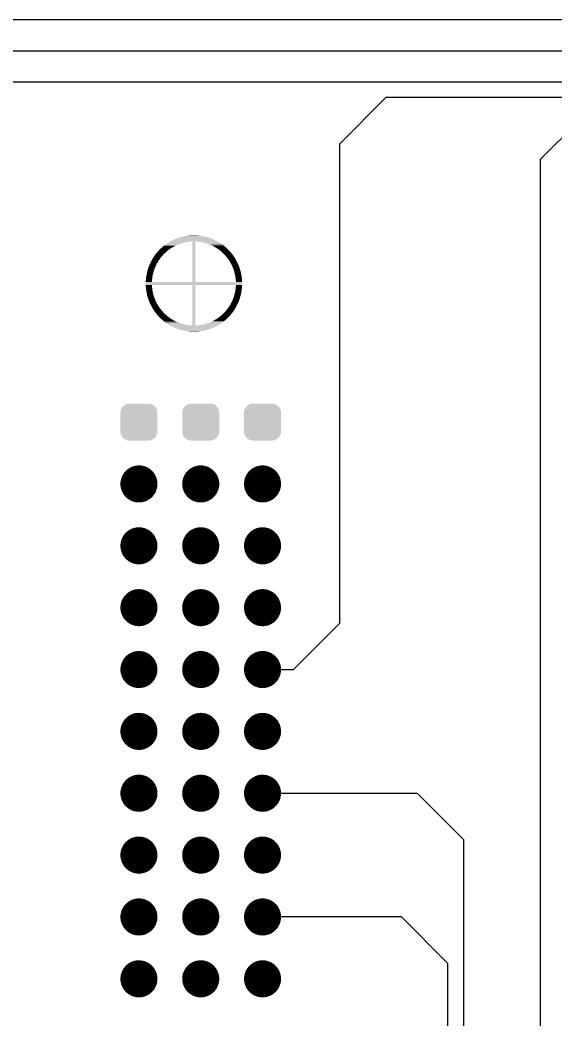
# Model space of a CAD drawing. Extents: x 295 to 953, y 10 to 290.
# Drawn here: x 554.89 to 576.88, y 175.36 to 216.38 of the extents above; entities that cross this region are included whole.
import ezdxf

# ---------------------------------------------------------------- set-up
doc = ezdxf.new("R2010")
doc.units = 0
doc.header["$LTSCALE"] = 5
doc.header["$MEASUREMENT"] = 0
doc.layers.get('0').update_dxf_attribs({"linetype": 'CONTINUOUS', "lineweight": 25})
doc.layers.add('DV-ABPB-A4_IN2', color=3, linetype='CONTINUOUS')

msp = doc.modelspace()

# ---------------------------------------------------------------- linework, layer by layer
at = {"color": 7, "const_width": 0.762}
for points in [[(559.399, 197.333, 1), (560.161, 197.333, 1)], [(561.939, 197.333, 1), (562.701, 197.333, 1)], [(564.479, 197.333, 1), (565.241, 197.333, 1)], [(559.399, 194.793, 1), (560.161, 194.793, 1)], [(561.939, 194.793, 1), (562.701, 194.793, 1)], [(564.479, 194.793, 1), (565.241, 194.793, 1)], [(559.399, 192.253, 1), (560.161, 192.253, 1)], [(561.939, 192.253, 1), (562.701, 192.253, 1)], [(564.479, 192.253, 1), (565.241, 192.253, 1)], [(559.399, 189.713, 1), (560.161, 189.713, 1)], [(561.939, 189.713, 1), (562.701, 189.713, 1)], [(564.479, 189.713, 1), (565.241, 189.713, 1)], [(559.399, 187.173, 1), (560.161, 187.173, 1)], [(561.939, 187.173, 1), (562.701, 187.173, 1)], [(564.479, 187.173, 1), (565.241, 187.173, 1)], [(559.399, 184.633, 1), (560.161, 184.633, 1)], [(561.939, 184.633, 1), (562.701, 184.633, 1)], [(564.479, 184.633, 1), (565.241, 184.633, 1)], [(559.399, 182.093, 1), (560.161, 182.093, 1)], [(561.939, 182.093, 1), (562.701, 182.093, 1)], [(564.479, 182.093, 1), (565.241, 182.093, 1)], [(559.399, 179.553, 1), (560.161, 179.553, 1)], [(561.939, 179.553, 1), (562.701, 179.553, 1)], [(564.479, 179.553, 1), (565.241, 179.553, 1)], [(559.399, 177.013, 1), (560.161, 177.013, 1)], [(561.939, 177.013, 1), (562.701, 177.013, 1)], [(564.479, 177.013, 1), (565.241, 177.013, 1)]]:
    msp.add_lwpolyline(points, format="xyb", close=True, dxfattribs=at)
at = {"color": 7}
for points in [[(560.859, 207.153), (560.878, 207.167), (561.367, 207.153), (561.4, 207.167)], [(560.878, 207.167), (560.907, 207.188), (561.4, 207.167), (561.455, 207.188)], [(560.907, 207.188), (560.91, 207.19), (561.455, 207.188), (561.462, 207.19)], [(560.91, 207.19), (560.935, 207.207), (561.462, 207.19), (561.511, 207.207)], [(560.935, 207.207), (560.961, 207.224), (561.511, 207.207), (561.568, 207.224)], [(560.961, 207.224), (560.963, 207.226), (561.568, 207.224), (561.573, 207.226)], [(560.963, 207.226), (560.985, 207.24), (561.573, 207.226), (561.625, 207.24)], [(560.985, 207.24), (561.006, 207.253), (561.625, 207.24), (561.683, 207.253)], [(561.006, 207.253), (561.017, 207.259), (561.683, 207.253), (561.716, 207.259)], [(561.017, 207.259), (561.025, 207.264), (561.716, 207.259), (561.741, 207.264)], [(561.025, 207.264), (561.041, 207.273), (561.741, 207.264), (561.8, 207.273)], [(561.041, 207.273), (561.053, 207.281), (561.8, 207.273), (561.859, 207.281)], [(561.053, 207.281), (561.062, 207.286), (561.859, 207.281), (561.918, 207.286)], [(561.062, 207.286), (561.068, 207.289), (561.918, 207.286), (561.977, 207.289)], [(561.068, 207.289), (561.072, 207.291), (563.013, 207.289), (563.009, 207.291)], [(561.072, 207.291), (561.122, 207.318), (563.009, 207.291), (562.959, 207.318)], [(561.122, 207.318), (561.127, 207.321), (562.959, 207.318), (562.953, 207.321)], [(561.127, 207.321), (561.179, 207.347), (562.953, 207.321), (562.902, 207.347)], [(561.179, 207.347), (561.184, 207.35), (562.902, 207.347), (562.896, 207.35)], [(561.184, 207.35), (561.237, 207.374), (562.896, 207.35), (562.844, 207.374)], [(561.237, 207.374), (561.242, 207.376), (562.844, 207.374), (562.839, 207.376)], [(561.242, 207.376), (561.295, 207.398), (562.839, 207.376), (562.786, 207.398)], [(561.295, 207.398), (561.3, 207.401), (562.786, 207.398), (562.78, 207.401)], [(561.3, 207.401), (561.354, 207.421), (562.78, 207.401), (562.727, 207.421)], [(561.354, 207.421), (561.36, 207.423), (562.727, 207.421), (562.721, 207.423)], [(561.36, 207.423), (561.414, 207.442), (562.721, 207.423), (562.667, 207.442)], [(561.414, 207.442), (561.419, 207.444), (562.667, 207.442), (562.661, 207.444)], [(561.419, 207.444), (561.475, 207.462), (562.661, 207.444), (562.606, 207.462)], [(561.475, 207.462), (561.48, 207.463), (562.606, 207.462), (562.6, 207.463)], [(561.48, 207.463), (561.536, 207.479), (562.6, 207.463), (562.545, 207.479)], [(561.536, 207.479), (561.541, 207.48), (562.545, 207.479), (562.539, 207.48)], [(561.541, 207.48), (561.597, 207.494), (562.539, 207.48), (562.484, 207.494)], [(561.597, 207.494), (561.603, 207.495), (562.484, 207.494), (562.477, 207.495)], [(561.603, 207.495), (561.659, 207.507), (562.477, 207.495), (562.422, 207.507)], [(561.659, 207.507), (561.665, 207.508), (562.422, 207.507), (562.415, 207.508)], [(561.665, 207.508), (561.722, 207.518), (562.415, 207.508), (562.359, 207.518)], [(561.722, 207.518), (561.727, 207.519), (562.359, 207.518), (562.353, 207.519)], [(561.727, 207.519), (561.785, 207.527), (562.353, 207.519), (562.296, 207.527)], [(561.785, 207.527), (561.79, 207.528), (562.296, 207.527), (562.29, 207.528)], [(561.79, 207.528), (561.848, 207.535), (562.29, 207.528), (562.233, 207.535)], [(561.848, 207.535), (561.853, 207.535), (562.233, 207.535), (562.226, 207.535)], [(561.853, 207.535), (561.912, 207.54), (562.226, 207.535), (562.17, 207.54)], [(561.912, 207.54), (561.916, 207.54), (562.17, 207.54), (562.162, 207.54)], [(561.916, 207.54), (561.976, 207.543), (562.162, 207.54), (562.107, 207.543)], [(561.976, 207.543), (561.98, 207.543), (562.107, 207.543), (562.096, 207.543)], [(561.977, 205.626), (561.977, 207.289), (562.104, 205.626), (562.104, 207.289)], [(561.98, 207.543), (562.043, 207.544), (562.096, 207.543), (562.043, 207.544)], [(562.12, 207.288), (562.104, 207.289), (563.014, 207.288), (563.013, 207.289)], [(562.142, 207.287), (562.12, 207.288), (563.016, 207.287), (563.014, 207.288)], [(562.201, 207.283), (562.142, 207.287), (563.024, 207.283), (563.016, 207.287)], [(562.26, 207.276), (562.201, 207.283), (563.035, 207.276), (563.024, 207.283)], [(562.319, 207.267), (562.26, 207.276), (563.05, 207.267), (563.035, 207.276)], [(562.377, 207.257), (562.319, 207.267), (563.068, 207.257), (563.05, 207.267)], [(562.381, 207.256), (562.377, 207.257), (563.069, 207.256), (563.068, 207.257)], [(562.435, 207.244), (562.381, 207.256), (563.088, 207.244), (563.069, 207.256)], [(562.493, 207.23), (562.435, 207.244), (563.111, 207.23), (563.088, 207.244)], [(562.519, 207.222), (562.493, 207.23), (563.123, 207.222), (563.111, 207.23)], [(562.549, 207.213), (562.519, 207.222), (563.136, 207.213), (563.123, 207.222)], [(562.606, 207.195), (562.549, 207.213), (563.163, 207.195), (563.136, 207.213)], [(562.628, 207.187), (562.606, 207.195), (563.175, 207.187), (563.163, 207.195)], [(562.661, 207.175), (562.628, 207.187), (563.192, 207.175), (563.175, 207.187)], [(562.716, 207.152), (562.661, 207.175), (563.223, 207.152), (563.192, 207.175)], [(560.443, 206.734), (560.455, 206.752), (560.771, 206.734), (560.788, 206.752)], [(560.455, 206.752), (560.475, 206.777), (560.788, 206.752), (560.812, 206.777)], [(560.475, 206.777), (560.494, 206.802), (560.812, 206.777), (560.837, 206.802)], [(560.494, 206.802), (560.508, 206.818), (560.837, 206.802), (560.854, 206.818)], [(560.508, 206.818), (560.535, 206.851), (560.854, 206.818), (560.89, 206.851)], [(560.535, 206.851), (560.541, 206.858), (560.89, 206.851), (560.898, 206.858)], [(560.541, 206.858), (560.575, 206.897), (560.898, 206.858), (560.943, 206.897)], [(560.575, 206.897), (560.577, 206.898), (560.943, 206.897), (560.945, 206.898)], [(560.577, 206.898), (560.61, 206.934), (560.945, 206.898), (560.989, 206.934)], [(560.61, 206.934), (560.62, 206.944), (560.989, 206.934), (561.004, 206.944)], [(560.62, 206.944), (560.645, 206.969), (561.004, 206.944), (561.037, 206.969)], [(560.645, 206.969), (560.665, 206.989), (561.037, 206.969), (561.067, 206.989)], [(560.665, 206.989), (560.679, 207.002), (561.067, 206.989), (561.086, 207.002)], [(560.679, 207.002), (560.712, 207.033), (561.086, 207.002), (561.133, 207.033)], [(560.712, 207.033), (560.714, 207.034), (561.133, 207.033), (561.136, 207.034)], [(560.714, 207.034), (560.748, 207.064), (561.136, 207.034), (561.187, 207.064)], [(560.748, 207.064), (560.759, 207.074), (561.187, 207.064), (561.205, 207.074)], [(560.759, 207.074), (560.782, 207.093), (561.205, 207.074), (561.239, 207.093)], [(560.782, 207.093), (560.808, 207.115), (561.239, 207.093), (561.282, 207.115)], [(560.808, 207.115), (560.815, 207.119), (561.282, 207.115), (561.292, 207.119)], [(560.815, 207.119), (560.847, 207.144), (561.292, 207.119), (561.345, 207.144)], [(560.847, 207.144), (560.859, 207.153), (561.345, 207.144), (561.367, 207.153)], [(562.722, 207.15), (562.716, 207.152), (563.227, 207.15), (563.223, 207.152)], [(562.77, 207.128), (562.722, 207.15), (563.254, 207.128), (563.227, 207.15)], [(562.806, 207.111), (562.77, 207.128), (563.277, 207.111), (563.254, 207.128)], [(562.824, 207.102), (562.806, 207.111), (563.287, 207.102), (563.277, 207.111)], [(562.876, 207.074), (562.824, 207.102), (563.321, 207.074), (563.287, 207.102)], [(562.883, 207.07), (562.876, 207.074), (563.326, 207.07), (563.321, 207.074)], [(562.927, 207.045), (562.883, 207.07), (563.355, 207.045), (563.326, 207.07)], [(562.954, 207.028), (562.927, 207.045), (563.373, 207.028), (563.355, 207.045)], [(562.978, 207.014), (562.954, 207.028), (563.389, 207.014), (563.373, 207.028)], [(563.02, 206.985), (562.978, 207.014), (563.42, 206.985), (563.389, 207.014)], [(563.027, 206.981), (563.02, 206.985), (563.424, 206.981), (563.42, 206.985)], [(563.075, 206.946), (563.027, 206.981), (563.459, 206.946), (563.424, 206.981)], [(563.082, 206.94), (563.075, 206.946), (563.465, 206.94), (563.459, 206.946)], [(563.122, 206.91), (563.082, 206.94), (563.493, 206.91), (563.465, 206.94)], [(563.141, 206.894), (563.122, 206.91), (563.508, 206.894), (563.493, 206.91)], [(563.167, 206.872), (563.141, 206.894), (563.527, 206.872), (563.508, 206.894)], [(563.196, 206.846), (563.167, 206.872), (563.55, 206.846), (563.527, 206.872)], [(563.211, 206.832), (563.196, 206.846), (563.561, 206.832), (563.55, 206.846)], [(563.248, 206.797), (563.211, 206.832), (563.59, 206.797), (563.561, 206.832)], [(563.254, 206.791), (563.248, 206.797), (563.594, 206.791), (563.59, 206.797)], [(563.296, 206.749), (563.254, 206.791), (563.627, 206.749), (563.594, 206.791)], [(563.298, 206.747), (563.296, 206.749), (563.629, 206.747), (563.627, 206.749)], [(563.336, 206.705), (563.298, 206.747), (563.659, 206.705), (563.629, 206.747)], [(560.206, 206.311), (560.221, 206.346), (560.484, 206.311), (560.501, 206.346)], [(560.221, 206.346), (560.231, 206.37), (560.501, 206.346), (560.513, 206.37)], [(560.231, 206.37), (560.244, 206.399), (560.513, 206.37), (560.529, 206.399)], [(560.244, 206.399), (560.258, 206.427), (560.529, 206.399), (560.545, 206.427)], [(560.258, 206.427), (560.269, 206.45), (560.545, 206.427), (560.558, 206.45)], [(560.269, 206.45), (560.286, 206.484), (560.558, 206.45), (560.579, 206.484)], [(560.286, 206.484), (560.295, 206.5), (560.579, 206.484), (560.59, 206.5)], [(560.295, 206.5), (560.317, 206.54), (560.59, 206.5), (560.616, 206.54)], [(560.317, 206.54), (560.322, 206.549), (560.616, 206.54), (560.623, 206.549)], [(560.322, 206.549), (560.349, 206.594), (560.623, 206.549), (560.655, 206.594)], [(560.349, 206.594), (560.351, 206.597), (560.655, 206.594), (560.657, 206.597)], [(560.351, 206.597), (560.38, 206.644), (560.657, 206.597), (560.694, 206.644)], [(560.38, 206.644), (560.383, 206.648), (560.694, 206.644), (560.696, 206.648)], [(560.383, 206.648), (560.411, 206.69), (560.696, 206.648), (560.731, 206.69)], [(560.411, 206.69), (560.418, 206.7), (560.731, 206.69), (560.741, 206.7)], [(560.418, 206.7), (560.443, 206.734), (560.741, 206.7), (560.771, 206.734)], [(563.344, 206.695), (563.336, 206.705), (563.666, 206.695), (563.659, 206.705)], [(563.374, 206.66), (563.344, 206.695), (563.69, 206.66), (563.666, 206.695)], [(563.388, 206.643), (563.374, 206.66), (563.701, 206.643), (563.69, 206.66)], [(563.411, 206.614), (563.388, 206.643), (563.719, 206.614), (563.701, 206.643)], [(563.429, 206.589), (563.411, 206.614), (563.735, 206.589), (563.719, 206.614)], [(563.446, 206.566), (563.429, 206.589), (563.748, 206.566), (563.735, 206.589)], [(563.468, 206.534), (563.446, 206.566), (563.767, 206.534), (563.748, 206.566)], [(563.48, 206.517), (563.468, 206.534), (563.776, 206.517), (563.767, 206.534)], [(563.505, 206.478), (563.48, 206.517), (563.797, 206.478), (563.776, 206.517)], [(563.512, 206.468), (563.505, 206.478), (563.803, 206.468), (563.797, 206.478)], [(563.539, 206.422), (563.512, 206.468), (563.826, 206.422), (563.803, 206.468)], [(563.542, 206.417), (563.539, 206.422), (563.828, 206.417), (563.826, 206.422)], [(563.57, 206.365), (563.542, 206.417), (563.852, 206.365), (563.828, 206.417)], [(563.57, 206.364), (563.57, 206.365), (563.852, 206.364), (563.852, 206.365)], [(563.597, 206.312), (563.57, 206.364), (563.874, 206.312), (563.852, 206.364)], [(560.088, 205.9), (560.097, 205.947), (560.346, 205.9), (560.357, 205.947)], [(560.097, 205.947), (560.099, 205.958), (560.357, 205.947), (560.359, 205.958)], [(560.099, 205.958), (560.11, 206.009), (560.359, 205.958), (560.372, 206.009)], [(560.11, 206.009), (560.111, 206.015), (560.372, 206.009), (560.373, 206.015)], [(560.111, 206.015), (560.125, 206.071), (560.373, 206.015), (560.389, 206.071)], [(560.125, 206.071), (560.126, 206.072), (560.389, 206.071), (560.39, 206.072)], [(560.126, 206.072), (560.142, 206.128), (560.39, 206.072), (560.408, 206.128)], [(560.142, 206.128), (560.143, 206.132), (560.408, 206.128), (560.41, 206.132)], [(560.143, 206.132), (560.159, 206.184), (560.41, 206.132), (560.429, 206.184)], [(560.159, 206.184), (560.162, 206.192), (560.429, 206.184), (560.432, 206.192)], [(560.162, 206.192), (560.178, 206.239), (560.432, 206.192), (560.451, 206.239)], [(560.178, 206.239), (560.183, 206.252), (560.451, 206.239), (560.457, 206.252)], [(560.183, 206.252), (560.199, 206.293), (560.457, 206.252), (560.475, 206.293)], [(560.199, 206.293), (560.206, 206.311), (560.475, 206.293), (560.484, 206.311)], [(563.6, 206.306), (563.597, 206.312), (563.877, 206.306), (563.874, 206.312)], [(563.622, 206.258), (563.6, 206.306), (563.895, 206.258), (563.877, 206.306)], [(563.626, 206.247), (563.622, 206.258), (563.9, 206.247), (563.895, 206.258)], [(563.644, 206.203), (563.626, 206.247), (563.915, 206.203), (563.9, 206.247)], [(563.651, 206.187), (563.644, 206.203), (563.921, 206.187), (563.915, 206.203)], [(563.665, 206.148), (563.651, 206.187), (563.933, 206.148), (563.921, 206.187)], [(563.673, 206.126), (563.665, 206.148), (563.94, 206.126), (563.933, 206.148)], [(563.685, 206.092), (563.673, 206.126), (563.949, 206.092), (563.94, 206.126)], [(563.693, 206.065), (563.685, 206.092), (563.957, 206.065), (563.949, 206.092)], [(563.702, 206.035), (563.693, 206.065), (563.964, 206.035), (563.957, 206.065)], [(563.71, 206.003), (563.702, 206.035), (563.972, 206.003), (563.964, 206.035)], [(563.717, 205.978), (563.71, 206.003), (563.977, 205.978), (563.972, 206.003)], [(563.725, 205.941), (563.717, 205.978), (563.985, 205.941), (563.977, 205.978)], [(563.73, 205.92), (563.725, 205.941), (563.989, 205.92), (563.985, 205.941)], [(560.059, 205.563), (560.06, 205.626), (564.021, 205.563), (564.02, 205.626)], [(560.06, 205.499), (560.059, 205.563), (564.02, 205.499), (564.021, 205.563)], [(560.06, 205.632), (560.062, 205.665), (560.315, 205.632), (560.316, 205.665)], [(560.06, 205.626), (560.06, 205.632), (560.314, 205.626), (560.315, 205.632)], [(560.062, 205.665), (560.064, 205.696), (560.316, 205.665), (560.318, 205.696)], [(560.064, 205.696), (560.066, 205.724), (560.318, 205.696), (560.321, 205.724)], [(560.066, 205.724), (560.069, 205.759), (560.321, 205.724), (560.325, 205.759)], [(560.069, 205.759), (560.072, 205.783), (560.325, 205.759), (560.327, 205.783)], [(560.072, 205.783), (560.076, 205.822), (560.327, 205.783), (560.333, 205.822)], [(560.076, 205.822), (560.079, 205.842), (560.333, 205.822), (560.336, 205.842)], [(560.079, 205.842), (560.085, 205.885), (560.336, 205.842), (560.344, 205.885)], [(560.085, 205.885), (560.088, 205.9), (560.344, 205.885), (560.346, 205.9)], [(563.738, 205.879), (563.73, 205.92), (563.996, 205.879), (563.989, 205.92)], [(563.741, 205.862), (563.738, 205.879), (563.999, 205.862), (563.996, 205.879)], [(563.749, 205.816), (563.741, 205.862), (564.005, 205.816), (563.999, 205.862)], [(563.751, 205.803), (563.749, 205.816), (564.007, 205.803), (564.005, 205.816)], [(563.757, 205.753), (563.751, 205.803), (564.012, 205.753), (564.007, 205.803)], [(563.758, 205.745), (563.757, 205.753), (564.013, 205.745), (564.012, 205.753)], [(563.763, 205.69), (563.758, 205.745), (564.017, 205.69), (564.013, 205.745)], [(563.763, 205.686), (563.763, 205.69), (564.018, 205.686), (564.017, 205.69)], [(563.766, 205.626), (563.763, 205.686), (564.02, 205.626), (564.018, 205.686)], [(560.063, 205.44), (560.06, 205.499), (560.317, 205.44), (560.314, 205.499)], [(560.063, 205.436), (560.063, 205.44), (560.318, 205.436), (560.317, 205.44)], [(560.068, 205.381), (560.063, 205.436), (560.323, 205.381), (560.318, 205.436)], [(560.068, 205.373), (560.068, 205.381), (560.324, 205.373), (560.323, 205.381)], [(560.074, 205.322), (560.068, 205.373), (560.33, 205.322), (560.324, 205.373)], [(560.075, 205.31), (560.074, 205.322), (560.332, 205.31), (560.33, 205.322)], [(560.082, 205.264), (560.075, 205.31), (560.339, 205.264), (560.332, 205.31)], [(560.084, 205.247), (560.082, 205.264), (560.342, 205.247), (560.339, 205.264)], [(560.092, 205.206), (560.084, 205.247), (560.35, 205.206), (560.342, 205.247)], [(560.096, 205.185), (560.092, 205.206), (560.355, 205.185), (560.35, 205.206)], [(560.103, 205.148), (560.096, 205.185), (560.364, 205.148), (560.355, 205.185)], [(560.109, 205.122), (560.103, 205.148), (560.37, 205.122), (560.364, 205.148)], [(560.116, 205.091), (560.109, 205.122), (560.379, 205.091), (560.37, 205.122)], [(561.977, 203.837), (561.977, 205.499), (562.104, 203.837), (562.104, 205.499)], [(563.691, 205.055), (563.707, 205.111), (563.955, 205.055), (563.969, 205.111)], [(563.707, 205.111), (563.709, 205.117), (563.969, 205.111), (563.971, 205.117)], [(563.709, 205.117), (563.722, 205.168), (563.971, 205.117), (563.982, 205.168)], [(563.722, 205.168), (563.724, 205.179), (563.982, 205.168), (563.984, 205.179)], [(563.724, 205.179), (563.734, 205.226), (563.984, 205.179), (563.992, 205.226)], [(563.734, 205.226), (563.737, 205.241), (563.992, 205.226), (563.995, 205.241)], [(563.737, 205.241), (563.745, 205.284), (563.995, 205.241), (564.002, 205.284)], [(563.745, 205.284), (563.748, 205.304), (564.002, 205.284), (564.004, 205.304)], [(563.748, 205.304), (563.753, 205.343), (564.004, 205.304), (564.009, 205.343)], [(563.753, 205.343), (563.756, 205.367), (564.009, 205.343), (564.012, 205.367)], [(563.756, 205.367), (563.76, 205.402), (564.012, 205.367), (564.015, 205.402)], [(563.76, 205.402), (563.762, 205.43), (564.015, 205.402), (564.017, 205.43)], [(563.762, 205.43), (563.764, 205.461), (564.017, 205.43), (564.019, 205.461)], [(563.764, 205.461), (563.766, 205.493), (564.019, 205.461), (564.02, 205.493)], [(563.766, 205.493), (563.766, 205.499), (564.02, 205.493), (564.02, 205.499)], [(560.124, 205.061), (560.116, 205.091), (560.388, 205.061), (560.379, 205.091)], [(560.131, 205.034), (560.124, 205.061), (560.396, 205.034), (560.388, 205.061)], [(560.141, 205), (560.131, 205.034), (560.408, 205), (560.396, 205.034)], [(560.148, 204.978), (560.141, 205), (560.415, 204.978), (560.408, 205)], [(560.16, 204.939), (560.148, 204.978), (560.43, 204.939), (560.415, 204.978)], [(560.166, 204.923), (560.16, 204.939), (560.436, 204.923), (560.43, 204.939)], [(560.181, 204.879), (560.166, 204.923), (560.454, 204.879), (560.436, 204.923)], [(560.185, 204.868), (560.181, 204.879), (560.459, 204.868), (560.454, 204.879)], [(560.204, 204.82), (560.185, 204.868), (560.481, 204.82), (560.459, 204.868)], [(560.206, 204.814), (560.204, 204.82), (560.484, 204.814), (560.481, 204.82)], [(560.228, 204.762), (560.206, 204.814), (560.51, 204.762), (560.484, 204.814)], [(560.229, 204.761), (560.228, 204.762), (560.51, 204.761), (560.51, 204.762)], [(560.253, 204.709), (560.229, 204.761), (560.539, 204.709), (560.51, 204.761)], [(560.255, 204.704), (560.253, 204.709), (560.542, 204.704), (560.539, 204.709)], [(560.278, 204.658), (560.255, 204.704), (560.569, 204.658), (560.542, 204.704)], [(563.522, 204.676), (563.535, 204.699), (563.812, 204.676), (563.823, 204.699)], [(563.535, 204.699), (563.552, 204.727), (563.823, 204.699), (563.836, 204.727)], [(563.552, 204.727), (563.567, 204.756), (563.836, 204.727), (563.85, 204.756)], [(563.567, 204.756), (563.58, 204.78), (563.85, 204.756), (563.86, 204.78)], [(563.58, 204.78), (563.597, 204.815), (563.86, 204.78), (563.875, 204.815)], [(563.597, 204.815), (563.606, 204.833), (563.875, 204.815), (563.882, 204.833)], [(563.606, 204.833), (563.624, 204.874), (563.882, 204.833), (563.898, 204.874)], [(563.624, 204.874), (563.63, 204.887), (563.898, 204.874), (563.902, 204.887)], [(563.63, 204.887), (563.649, 204.933), (563.902, 204.887), (563.919, 204.933)], [(563.649, 204.933), (563.652, 204.942), (563.919, 204.933), (563.922, 204.942)], [(563.652, 204.942), (563.671, 204.994), (563.922, 204.942), (563.938, 204.994)], [(563.671, 204.994), (563.672, 204.997), (563.938, 204.994), (563.939, 204.997)], [(563.672, 204.997), (563.691, 205.054), (563.939, 204.997), (563.955, 205.054)], [(563.691, 205.054), (563.691, 205.055), (563.955, 205.054), (563.955, 205.055)], [(560.283, 204.647), (560.278, 204.658), (560.576, 204.647), (560.569, 204.658)], [(560.304, 204.608), (560.283, 204.647), (560.601, 204.608), (560.576, 204.647)], [(560.314, 204.592), (560.304, 204.608), (560.612, 204.592), (560.601, 204.608)], [(560.332, 204.56), (560.314, 204.592), (560.634, 204.56), (560.612, 204.592)], [(560.346, 204.537), (560.332, 204.56), (560.651, 204.537), (560.634, 204.56)], [(560.361, 204.512), (560.346, 204.537), (560.67, 204.512), (560.651, 204.537)], [(560.379, 204.483), (560.361, 204.512), (560.693, 204.483), (560.67, 204.512)], [(560.391, 204.466), (560.379, 204.483), (560.707, 204.466), (560.693, 204.483)], [(560.415, 204.43), (560.391, 204.466), (560.736, 204.43), (560.707, 204.466)], [(560.422, 204.42), (560.415, 204.43), (560.745, 204.42), (560.736, 204.43)], [(560.452, 204.379), (560.422, 204.42), (560.783, 204.379), (560.745, 204.42)], [(560.454, 204.377), (560.452, 204.379), (560.785, 204.377), (560.783, 204.379)], [(560.486, 204.334), (560.454, 204.377), (560.826, 204.334), (560.785, 204.377)], [(560.491, 204.329), (560.486, 204.334), (560.832, 204.329), (560.826, 204.334)], [(560.52, 204.293), (560.491, 204.329), (560.869, 204.293), (560.832, 204.329)], [(560.531, 204.28), (560.52, 204.293), (560.885, 204.28), (560.869, 204.293)], [(563.191, 204.275), (563.227, 204.307), (563.546, 204.275), (563.573, 204.307)], [(563.227, 204.307), (563.243, 204.324), (563.573, 204.307), (563.586, 204.324)], [(563.243, 204.324), (563.269, 204.349), (563.586, 204.324), (563.606, 204.349)], [(563.269, 204.349), (563.293, 204.374), (563.606, 204.349), (563.625, 204.374)], [(563.293, 204.374), (563.31, 204.392), (563.625, 204.374), (563.638, 204.392)], [(563.31, 204.392), (563.34, 204.425), (563.638, 204.392), (563.662, 204.425)], [(563.34, 204.425), (563.349, 204.436), (563.662, 204.425), (563.67, 204.436)], [(563.349, 204.436), (563.384, 204.478), (563.67, 204.436), (563.698, 204.478)], [(563.384, 204.478), (563.387, 204.482), (563.698, 204.478), (563.7, 204.482)], [(563.387, 204.482), (563.423, 204.528), (563.7, 204.482), (563.73, 204.528)], [(563.423, 204.528), (563.426, 204.532), (563.73, 204.528), (563.732, 204.532)], [(563.426, 204.532), (563.458, 204.576), (563.732, 204.532), (563.758, 204.576)], [(563.458, 204.576), (563.465, 204.586), (563.758, 204.576), (563.764, 204.586)], [(563.465, 204.586), (563.491, 204.626), (563.764, 204.586), (563.786, 204.626)], [(563.491, 204.626), (563.501, 204.642), (563.786, 204.626), (563.794, 204.642)], [(563.501, 204.642), (563.522, 204.676), (563.794, 204.642), (563.812, 204.676)], [(560.553, 204.254), (560.531, 204.28), (560.913, 204.254), (560.885, 204.28)], [(560.573, 204.232), (560.553, 204.254), (560.94, 204.232), (560.913, 204.254)], [(560.588, 204.216), (560.573, 204.232), (560.959, 204.216), (560.94, 204.232)], [(560.616, 204.186), (560.588, 204.216), (560.998, 204.186), (560.959, 204.216)], [(560.622, 204.18), (560.616, 204.186), (561.006, 204.18), (560.998, 204.186)], [(560.657, 204.145), (560.622, 204.18), (561.054, 204.145), (561.006, 204.18)], [(560.661, 204.141), (560.657, 204.145), (561.06, 204.141), (561.054, 204.145)], [(560.691, 204.112), (560.661, 204.141), (561.103, 204.112), (561.06, 204.141)], [(560.707, 204.097), (560.691, 204.112), (561.127, 204.097), (561.103, 204.112)], [(560.726, 204.081), (560.707, 204.097), (561.153, 204.081), (561.127, 204.097)], [(560.755, 204.055), (560.726, 204.081), (561.198, 204.055), (561.153, 204.081)], [(560.76, 204.051), (560.755, 204.055), (561.205, 204.051), (561.198, 204.055)], [(560.793, 204.024), (560.76, 204.051), (561.257, 204.024), (561.205, 204.051)], [(560.804, 204.015), (560.793, 204.024), (561.274, 204.015), (561.257, 204.024)], [(560.826, 203.998), (560.804, 204.015), (561.31, 203.998), (561.274, 204.015)], [(560.854, 203.976), (560.826, 203.998), (561.358, 203.976), (561.31, 203.998)], [(560.858, 203.973), (560.854, 203.976), (561.364, 203.973), (561.358, 203.976)], [(560.888, 203.951), (560.858, 203.973), (561.419, 203.951), (561.364, 203.973)], [(560.905, 203.939), (560.888, 203.951), (561.453, 203.939), (561.419, 203.951)], [(560.917, 203.931), (560.905, 203.939), (561.475, 203.931), (561.453, 203.939)], [(560.945, 203.912), (560.917, 203.931), (561.531, 203.912), (561.475, 203.931)], [(560.958, 203.904), (560.945, 203.912), (561.562, 203.904), (561.531, 203.912)], [(560.97, 203.896), (560.958, 203.904), (561.588, 203.896), (561.562, 203.904)], [(560.993, 203.881), (560.97, 203.896), (561.645, 203.881), (561.588, 203.896)], [(561.012, 203.87), (560.993, 203.881), (561.7, 203.87), (561.645, 203.881)], [(562.397, 203.873), (562.455, 203.886), (563.074, 203.873), (563.095, 203.886)], [(562.455, 203.886), (562.508, 203.9), (563.095, 203.886), (563.118, 203.9)], [(562.508, 203.9), (562.512, 203.901), (563.118, 203.9), (563.12, 203.901)], [(562.512, 203.901), (562.569, 203.919), (563.12, 203.901), (563.145, 203.919)], [(562.569, 203.919), (562.619, 203.936), (563.145, 203.919), (563.17, 203.936)], [(562.619, 203.936), (562.625, 203.938), (563.17, 203.936), (563.173, 203.938)], [(562.625, 203.938), (562.681, 203.959), (563.173, 203.938), (563.203, 203.959)], [(562.681, 203.959), (562.714, 203.973), (563.203, 203.959), (563.222, 203.973)], [(562.714, 203.973), (562.735, 203.982), (563.222, 203.973), (563.234, 203.982)], [(562.735, 203.982), (562.789, 204.006), (563.234, 203.982), (563.266, 204.006)], [(562.789, 204.006), (562.799, 204.011), (563.266, 204.006), (563.272, 204.011)], [(562.799, 204.011), (562.842, 204.033), (563.272, 204.011), (563.299, 204.033)], [(562.842, 204.033), (562.876, 204.051), (563.299, 204.033), (563.321, 204.051)], [(562.876, 204.051), (562.894, 204.061), (563.321, 204.051), (563.333, 204.061)], [(562.894, 204.061), (562.945, 204.092), (563.333, 204.061), (563.367, 204.092)], [(562.945, 204.092), (562.948, 204.093), (563.367, 204.092), (563.369, 204.093)], [(562.948, 204.093), (562.995, 204.123), (563.369, 204.093), (563.401, 204.123)], [(562.995, 204.123), (563.014, 204.137), (563.401, 204.123), (563.415, 204.137)], [(563.014, 204.137), (563.044, 204.157), (563.415, 204.137), (563.436, 204.157)], [(563.044, 204.157), (563.077, 204.181), (563.436, 204.157), (563.46, 204.181)], [(563.077, 204.181), (563.091, 204.192), (563.46, 204.181), (563.471, 204.192)], [(563.091, 204.192), (563.136, 204.228), (563.471, 204.192), (563.504, 204.228)], [(563.136, 204.228), (563.138, 204.229), (563.504, 204.228), (563.505, 204.229)], [(563.138, 204.229), (563.183, 204.268), (563.505, 204.229), (563.539, 204.268)], [(563.183, 204.268), (563.191, 204.275), (563.539, 204.268), (563.546, 204.275)], [(561.013, 203.869), (561.012, 203.87), (561.703, 203.869), (561.7, 203.87)], [(561.031, 203.858), (561.013, 203.869), (561.762, 203.858), (561.703, 203.869)], [(561.046, 203.85), (561.031, 203.858), (561.82, 203.85), (561.762, 203.858)], [(561.057, 203.843), (561.046, 203.85), (561.879, 203.843), (561.82, 203.85)], [(561.064, 203.839), (561.057, 203.843), (561.938, 203.839), (561.879, 203.843)], [(561.066, 203.838), (561.064, 203.839), (561.961, 203.838), (561.938, 203.839)], [(561.068, 203.837), (561.066, 203.838), (561.977, 203.837), (561.961, 203.838)], [(561.072, 203.835), (561.068, 203.837), (563.009, 203.835), (563.013, 203.837)], [(561.122, 203.807), (561.072, 203.835), (562.958, 203.807), (563.009, 203.835)], [(561.128, 203.805), (561.122, 203.807), (562.953, 203.805), (562.958, 203.807)], [(561.179, 203.779), (561.128, 203.805), (562.902, 203.779), (562.953, 203.805)], [(561.184, 203.776), (561.179, 203.779), (562.896, 203.776), (562.902, 203.779)], [(561.236, 203.752), (561.184, 203.776), (562.844, 203.752), (562.896, 203.776)], [(561.242, 203.75), (561.236, 203.752), (562.839, 203.75), (562.844, 203.752)], [(561.295, 203.727), (561.242, 203.75), (562.786, 203.727), (562.839, 203.75)], [(561.301, 203.725), (561.295, 203.727), (562.78, 203.725), (562.786, 203.727)], [(561.354, 203.704), (561.301, 203.725), (562.726, 203.704), (562.78, 203.725)], [(561.36, 203.702), (561.354, 203.704), (562.721, 203.702), (562.726, 203.704)], [(561.414, 203.683), (561.36, 203.702), (562.667, 203.683), (562.721, 203.702)], [(561.42, 203.681), (561.414, 203.683), (562.661, 203.681), (562.667, 203.683)], [(561.474, 203.664), (561.42, 203.681), (562.606, 203.664), (562.661, 203.681)], [(561.48, 203.663), (561.474, 203.664), (562.601, 203.663), (562.606, 203.664)], [(561.535, 203.647), (561.48, 203.663), (562.545, 203.647), (562.601, 203.663)], [(561.542, 203.646), (561.535, 203.647), (562.539, 203.646), (562.545, 203.647)], [(561.597, 203.632), (561.542, 203.646), (562.483, 203.632), (562.539, 203.646)], [(561.603, 203.631), (561.597, 203.632), (562.478, 203.631), (562.483, 203.632)], [(561.659, 203.619), (561.603, 203.631), (562.421, 203.619), (562.478, 203.631)], [(561.665, 203.618), (561.659, 203.619), (562.416, 203.618), (562.421, 203.619)], [(561.721, 203.608), (561.665, 203.618), (562.359, 203.608), (562.416, 203.618)], [(561.728, 203.607), (561.721, 203.608), (562.353, 203.607), (562.359, 203.608)], [(561.784, 203.598), (561.728, 203.607), (562.296, 203.598), (562.353, 203.607)], [(561.791, 203.598), (561.784, 203.598), (562.29, 203.598), (562.296, 203.598)], [(561.847, 203.591), (561.791, 203.598), (562.233, 203.591), (562.29, 203.598)], [(561.854, 203.591), (561.847, 203.591), (562.227, 203.591), (562.233, 203.591)], [(561.91, 203.586), (561.854, 203.591), (562.169, 203.586), (562.227, 203.591)], [(561.918, 203.586), (561.91, 203.586), (562.164, 203.586), (562.169, 203.586)], [(561.974, 203.583), (561.918, 203.586), (562.105, 203.583), (562.164, 203.586)], [(561.985, 203.583), (561.974, 203.583), (562.101, 203.583), (562.105, 203.583)], [(562.037, 203.582), (561.985, 203.583), (562.037, 203.582), (562.101, 203.583)], [(562.104, 203.837), (562.163, 203.84), (563.013, 203.837), (563.018, 203.84)], [(562.163, 203.84), (562.222, 203.845), (563.018, 203.84), (563.027, 203.845)], [(562.222, 203.845), (562.281, 203.853), (563.027, 203.845), (563.04, 203.853)], [(562.281, 203.853), (562.339, 203.862), (563.04, 203.853), (563.056, 203.862)], [(562.339, 203.862), (562.364, 203.867), (563.056, 203.862), (563.064, 203.867)], [(562.364, 203.867), (562.397, 203.873), (563.064, 203.867), (563.074, 203.873)], [(559.172, 200.558), (559.229, 200.595), (560.39, 200.558), (560.327, 200.595)], [(559.229, 200.595), (559.25, 200.603), (560.327, 200.595), (560.314, 200.603)], [(559.25, 200.603), (559.311, 200.625), (560.314, 200.603), (560.242, 200.625)], [(559.311, 200.625), (559.343, 200.629), (560.242, 200.625), (560.231, 200.629)], [(559.343, 200.629), (559.399, 200.635), (560.231, 200.629), (560.161, 200.635)], [(561.712, 200.558), (561.769, 200.595), (562.93, 200.558), (562.867, 200.595)], [(561.769, 200.595), (561.79, 200.603), (562.867, 200.595), (562.854, 200.603)], [(561.79, 200.603), (561.851, 200.625), (562.854, 200.603), (562.782, 200.625)], [(561.851, 200.625), (561.883, 200.629), (562.782, 200.625), (562.771, 200.629)], [(561.883, 200.629), (561.939, 200.635), (562.771, 200.629), (562.701, 200.635)], [(564.252, 200.558), (564.309, 200.595), (565.47, 200.558), (565.407, 200.595)], [(564.309, 200.595), (564.33, 200.603), (565.407, 200.595), (565.394, 200.603)], [(564.33, 200.603), (564.391, 200.625), (565.394, 200.603), (565.322, 200.625)], [(564.391, 200.625), (564.423, 200.629), (565.322, 200.625), (565.311, 200.629)], [(564.423, 200.629), (564.479, 200.635), (565.311, 200.629), (565.241, 200.635)], [(559.018, 200.254), (559.024, 200.324), (560.542, 200.254), (560.534, 200.324)], [(559.018, 199.492), (559.018, 200.254), (560.542, 199.492), (560.542, 200.254)], [(559.024, 200.324), (559.03, 200.342), (560.534, 200.324), (560.532, 200.342)], [(559.03, 200.342), (559.05, 200.408), (560.532, 200.342), (560.508, 200.408)], [(559.05, 200.408), (559.06, 200.424), (560.508, 200.408), (560.502, 200.424)], [(559.06, 200.424), (559.095, 200.484), (560.502, 200.424), (560.463, 200.484)], [(559.095, 200.484), (559.108, 200.498), (560.463, 200.484), (560.454, 200.498)], [(559.108, 200.498), (559.155, 200.547), (560.454, 200.498), (560.402, 200.547)], [(559.155, 200.547), (559.172, 200.558), (560.402, 200.547), (560.39, 200.558)], [(561.558, 200.254), (561.564, 200.324), (563.082, 200.254), (563.074, 200.324)], [(561.558, 199.492), (561.558, 200.254), (563.082, 199.492), (563.082, 200.254)], [(561.564, 200.324), (561.57, 200.342), (563.074, 200.324), (563.072, 200.342)], [(561.57, 200.342), (561.59, 200.408), (563.072, 200.342), (563.048, 200.408)], [(561.59, 200.408), (561.6, 200.424), (563.048, 200.408), (563.042, 200.424)], [(561.6, 200.424), (561.635, 200.484), (563.042, 200.424), (563.003, 200.484)], [(561.635, 200.484), (561.648, 200.498), (563.003, 200.484), (562.994, 200.498)], [(561.648, 200.498), (561.695, 200.547), (562.994, 200.498), (562.942, 200.547)], [(561.695, 200.547), (561.712, 200.558), (562.942, 200.547), (562.93, 200.558)], [(564.098, 200.254), (564.104, 200.324), (565.622, 200.254), (565.614, 200.324)], [(564.098, 199.492), (564.098, 200.254), (565.622, 199.492), (565.622, 200.254)], [(564.104, 200.324), (564.11, 200.342), (565.614, 200.324), (565.612, 200.342)], [(564.11, 200.342), (564.13, 200.408), (565.612, 200.342), (565.588, 200.408)], [(564.13, 200.408), (564.14, 200.424), (565.588, 200.408), (565.582, 200.424)], [(564.14, 200.424), (564.175, 200.484), (565.582, 200.424), (565.543, 200.484)], [(564.175, 200.484), (564.188, 200.498), (565.543, 200.484), (565.534, 200.498)], [(564.188, 200.498), (564.235, 200.547), (565.534, 200.498), (565.482, 200.547)], [(564.235, 200.547), (564.252, 200.558), (565.482, 200.547), (565.47, 200.558)], [(559.026, 199.422), (559.018, 199.492), (560.535, 199.422), (560.542, 199.492)], [(559.028, 199.405), (559.026, 199.422), (560.53, 199.405), (560.535, 199.422)], [(559.052, 199.339), (559.028, 199.405), (560.509, 199.339), (560.53, 199.405)], [(561.566, 199.422), (561.558, 199.492), (563.075, 199.422), (563.082, 199.492)], [(561.568, 199.405), (561.566, 199.422), (563.07, 199.405), (563.075, 199.422)], [(561.592, 199.339), (561.568, 199.405), (563.049, 199.339), (563.07, 199.405)], [(564.106, 199.422), (564.098, 199.492), (565.615, 199.422), (565.622, 199.492)], [(564.108, 199.405), (564.106, 199.422), (565.61, 199.405), (565.615, 199.422)], [(564.132, 199.339), (564.108, 199.405), (565.589, 199.339), (565.61, 199.405)], [(559.058, 199.322), (559.052, 199.339), (560.5, 199.322), (560.509, 199.339)], [(559.097, 199.263), (559.058, 199.322), (560.465, 199.263), (560.5, 199.322)], [(559.106, 199.249), (559.097, 199.263), (560.451, 199.249), (560.465, 199.263)], [(559.158, 199.199), (559.106, 199.249), (560.404, 199.199), (560.451, 199.249)], [(559.169, 199.188), (559.158, 199.199), (560.387, 199.188), (560.404, 199.199)], [(559.232, 199.151), (559.169, 199.188), (560.331, 199.151), (560.387, 199.188)], [(559.245, 199.144), (559.232, 199.151), (560.31, 199.144), (560.331, 199.151)], [(559.317, 199.121), (559.245, 199.144), (560.248, 199.121), (560.31, 199.144)], [(559.329, 199.118), (559.317, 199.121), (560.216, 199.118), (560.248, 199.121)], [(559.399, 199.111), (559.329, 199.118), (560.161, 199.111), (560.216, 199.118)], [(561.598, 199.322), (561.592, 199.339), (563.04, 199.322), (563.049, 199.339)], [(561.637, 199.263), (561.598, 199.322), (563.005, 199.263), (563.04, 199.322)], [(561.646, 199.249), (561.637, 199.263), (562.991, 199.249), (563.005, 199.263)], [(561.698, 199.199), (561.646, 199.249), (562.944, 199.199), (562.991, 199.249)], [(561.709, 199.188), (561.698, 199.199), (562.927, 199.188), (562.944, 199.199)], [(561.772, 199.151), (561.709, 199.188), (562.871, 199.151), (562.927, 199.188)], [(561.785, 199.144), (561.772, 199.151), (562.85, 199.144), (562.871, 199.151)], [(561.857, 199.121), (561.785, 199.144), (562.788, 199.121), (562.85, 199.144)], [(561.869, 199.118), (561.857, 199.121), (562.756, 199.118), (562.788, 199.121)], [(561.939, 199.111), (561.869, 199.118), (562.701, 199.111), (562.756, 199.118)], [(564.138, 199.322), (564.132, 199.339), (565.58, 199.322), (565.589, 199.339)], [(564.177, 199.263), (564.138, 199.322), (565.545, 199.263), (565.58, 199.322)], [(564.186, 199.249), (564.177, 199.263), (565.531, 199.249), (565.545, 199.263)], [(564.238, 199.199), (564.186, 199.249), (565.484, 199.199), (565.531, 199.249)], [(564.249, 199.188), (564.238, 199.199), (565.467, 199.188), (565.484, 199.199)], [(564.312, 199.151), (564.249, 199.188), (565.411, 199.151), (565.467, 199.188)], [(564.325, 199.144), (564.312, 199.151), (565.39, 199.144), (565.411, 199.151)], [(564.397, 199.121), (564.325, 199.144), (565.328, 199.121), (565.39, 199.144)], [(564.409, 199.118), (564.397, 199.121), (565.296, 199.118), (565.328, 199.121)], [(564.479, 199.111), (564.409, 199.118), (565.241, 199.111), (565.296, 199.118)]]:
    msp.add_solid(points, dxfattribs=at)
at = {"layer": 'DV-ABPB-A4_IN2', "color": 7}
for p, q in [((650.585, 216.383), (510.885, 216.383)), ((512.155, 215.113), (649.315, 215.113)), ((513.425, 213.843), (648.045, 213.843)), ((568.035, 211.303), (569.94, 213.208)), ((569.94, 213.208), (646.775, 213.208)), ((576.29, 210.668), (578.195, 212.573)), ((568.035, 191.618), (568.035, 211.303)), ((576.29, 165.583), (576.29, 210.668)), ((566.13, 189.713), (568.035, 191.618)), ((564.86, 189.713), (566.13, 189.713)), ((564.86, 184.633), (571.21, 184.633)), ((571.21, 184.633), (573.115, 182.728)), ((573.115, 182.728), (573.115, 114.148)), ((570.575, 179.553), (564.86, 179.553)), ((572.48, 177.648), (570.575, 179.553)), ((572.48, 113.513), (572.48, 177.648))]:
    msp.add_line(p, q, dxfattribs=at)

doc.saveas('drawing.dxf')
